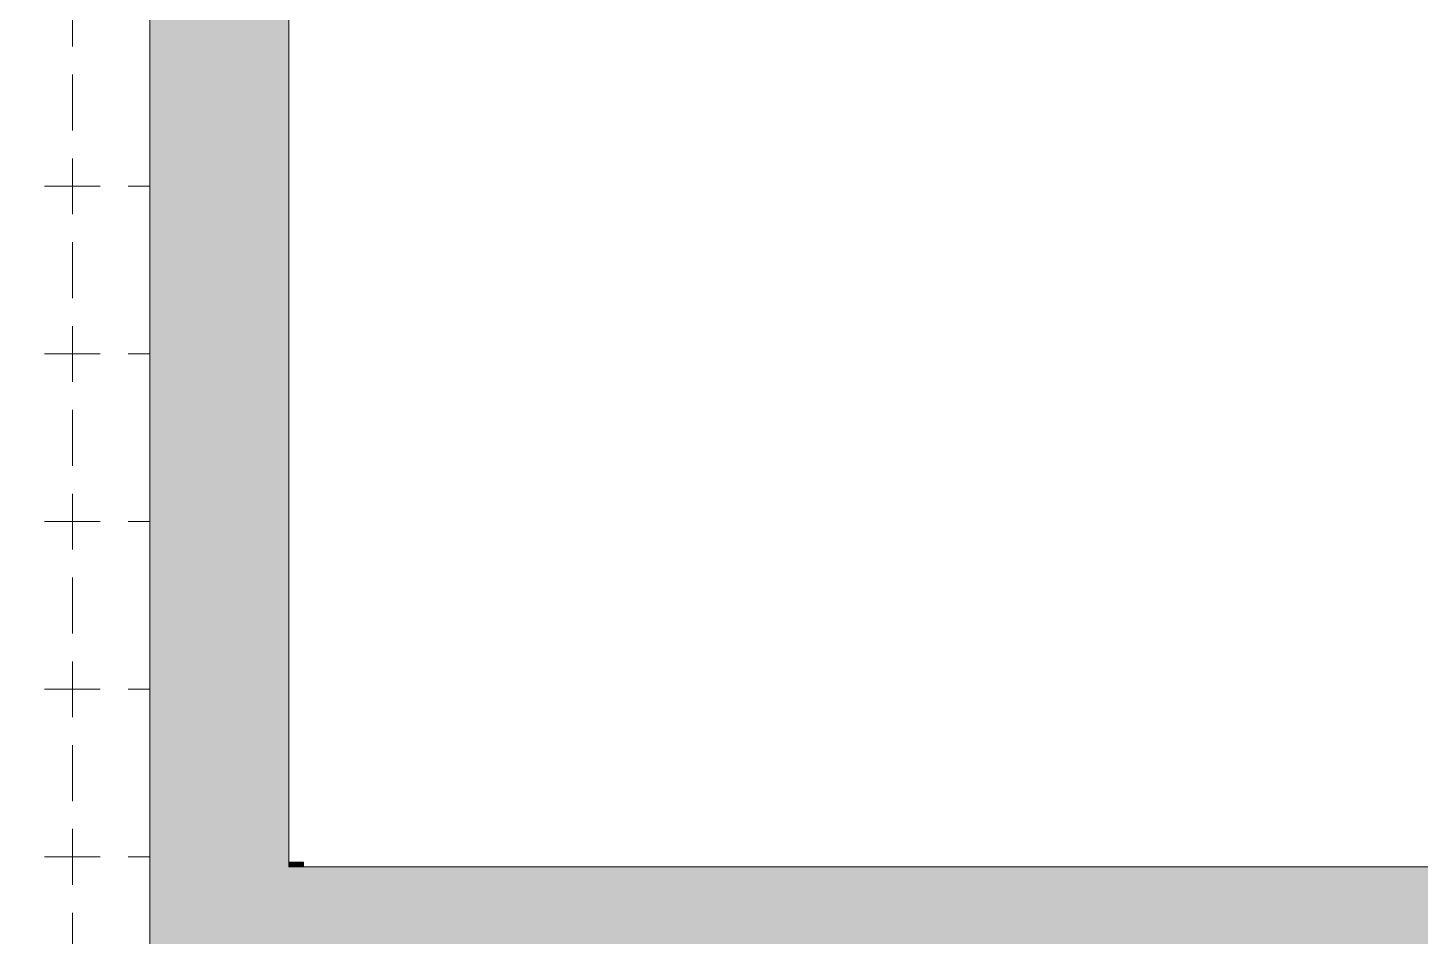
# Model space of a CAD drawing. Header units: inches. Extents: x 741 to 3125, y 9 to 2134.
# Drawn here: x 2762.2 to 2961.5, y 1092.4 to 1222.5 of the extents above; entities that cross this region are included whole.
import ezdxf

# ---------------------------------------------------------------- set-up
doc = ezdxf.new("R2010")
doc.units = ezdxf.units.IN
doc.header["$MEASUREMENT"] = 0
doc.linetypes.add('Demolished', pattern=[0.1875, 0.125, -0.0625])
for name, color, linetype, lineweight in [('A-CLNG-PATT', 13, 'Demolished', 9), ('A-WALL', 113, 'Continuous', 13), ('A-WALL-PATT', 111, 'Continuous', 13)]:
    doc.layers.add(name, color=color, linetype=linetype, lineweight=lineweight)

msp = doc.modelspace()

# ---------------------------------------------------------------- hatches: boundary and pattern name
at = {"layer": 'A-CLNG-PATT', "lineweight": 13}
h = msp.add_hatch(dxfattribs=at)
h.set_pattern_fill('FP_12', color=10, style=0, pattern_type=2)
h.set_pattern_definition([(90, (2720.593, 1199.75), (24, 24), [4, -4, 8, -4, -4]), (90, (2720.593, 1199.75), (24, 24), [-20, 4, 0]), (0, (2720.593, 1199.75), (24, -24), [4, -4, 8, -4, -4]), (0, (2720.593, 1199.75), (24, -24), [-20, 4, 0])])
h.paths.add_polyline_path([(2655.28, 969.37), (2785.9, 969.37), (2785.9, 1065.33), (2765.41, 1065.33), (2765.46, 1089.33), (2779.72, 1089.33), (2779.72, 1250.79), (2764.74, 1250.79), (2764.74, 1272.04), (2779.72, 1272.04), (2779.72, 1418), (2762.28, 1418), (2762.28, 1430.13), (2655.28, 1430.13), (2655.28, 1427.63), (2656.03, 1427.63), (2656.03, 1426), (2692.03, 1425.96), (2692.03, 1424.63), (2656.03, 1424.63), (2656.03, 1388.38), (2655.28, 1388.38), (2655.28, 1258.49), (2656.03, 1258.49), (2656.03, 1256.86), (2692.03, 1256.86), (2692.03, 1255.49), (2656.03, 1255.49), (2656.03, 1219.24), (2655.28, 1219.24), (2655.28, 1022.52)], flags=0)
h.paths.add_polyline_path([(2743.93, 1006.78), (2743.93, 1007.14), (2697.25, 1007.14), (2697.25, 1006.78), (2696.89, 1006.78), (2696.89, 1030.06), (2697.25, 1030.06), (2697.25, 1029.7), (2743.93, 1029.7), (2743.93, 1030.06), (2744.29, 1030.06), (2744.29, 1006.78)], flags=0)
h.paths.add_polyline_path([(2741.12, 1015.66), (2743.93, 1015.66), (2743.93, 1015.94), (2697.25, 1015.94), (2697.25, 1015.66), (2716.78, 1015.66)], flags=0)
h.paths.add_polyline_path([(2716.78, 1020.89), (2743.93, 1020.89), (2743.93, 1021.18), (2697.25, 1021.18), (2697.25, 1020.89)], flags=0)
h.paths.add_polyline_path([(2743.93, 1079.78), (2743.93, 1080.14), (2697.25, 1080.14), (2697.25, 1079.78), (2696.89, 1079.78), (2696.89, 1103.06), (2697.25, 1103.06), (2697.25, 1102.7), (2743.93, 1102.7), (2743.93, 1103.06), (2744.29, 1103.06), (2744.29, 1079.78)], flags=0)
h.paths.add_polyline_path([(2697.25, 1088.66), (2743.93, 1088.66), (2743.93, 1088.94), (2697.25, 1088.94)], flags=0)
h.paths.add_polyline_path([(2704.61, 1093.89), (2743.93, 1093.89), (2743.93, 1094.18), (2697.25, 1094.18), (2697.25, 1093.89)], flags=0)
h.paths.add_polyline_path([(2743.93, 1150.78), (2743.93, 1151.14), (2697.25, 1151.14), (2697.25, 1150.78), (2696.89, 1150.78), (2696.89, 1174.06), (2697.25, 1174.06), (2697.25, 1173.7), (2743.93, 1173.7), (2743.93, 1174.06), (2744.29, 1174.06), (2744.29, 1150.78)], flags=0)
h.paths.add_polyline_path([(2697.25, 1159.66), (2743.93, 1159.66), (2743.93, 1159.94), (2697.25, 1159.94)], flags=0)
h.paths.add_polyline_path([(2697.25, 1164.89), (2743.93, 1164.89), (2743.93, 1165.18), (2697.25, 1165.18)], flags=0)
h.paths.add_polyline_path([(2697.25, 1225.37), (2696.89, 1225.37), (2696.89, 1270.64), (2697.25, 1270.64), (2697.25, 1270.28), (2743.93, 1270.28), (2743.93, 1270.64), (2744.29, 1270.64), (2744.29, 1225.37), (2743.93, 1225.37), (2743.93, 1225.73), (2697.25, 1225.73)], flags=0)
h.paths.add_polyline_path([(2722.1, 1234.25), (2743.93, 1234.25), (2743.93, 1234.53), (2697.25, 1234.53), (2697.25, 1234.25), (2716.78, 1234.25)], flags=0)
h.paths.add_polyline_path([(2743.93, 1239.48), (2743.93, 1239.76), (2697.25, 1239.76), (2697.25, 1239.48), (2741.12, 1239.48)], flags=0)
h.paths.add_polyline_path([(2743.93, 1256.25), (2743.93, 1256.53), (2697.25, 1256.53), (2697.25, 1256.25), (2741.12, 1256.25)], flags=0)
h.paths.add_polyline_path([(2716.78, 1261.48), (2743.93, 1261.48), (2743.93, 1261.76), (2697.25, 1261.76), (2697.25, 1261.48), (2712.81, 1261.48)], flags=0)
h.paths.add_polyline_path([(2744.29, 1344.37), (2743.93, 1344.37), (2743.93, 1344.73), (2697.25, 1344.73), (2697.25, 1344.37), (2696.89, 1344.37), (2696.89, 1367.64), (2697.25, 1367.64), (2697.25, 1367.28), (2743.93, 1367.28), (2743.93, 1367.64), (2744.29, 1367.64), (2744.29, 1344.74)], flags=0)
h.paths.add_polyline_path([(2743.93, 1353.25), (2743.93, 1353.53), (2697.25, 1353.53), (2697.25, 1353.25), (2741.12, 1353.25)], flags=0)
h.paths.add_polyline_path([(2716.78, 1358.48), (2743.93, 1358.48), (2743.93, 1358.76), (2697.25, 1358.76), (2697.25, 1358.48)], flags=0)
h.paths.add_polyline_path([(2743.93, 1368.37), (2743.93, 1368.73), (2697.25, 1368.73), (2697.25, 1368.37), (2696.89, 1368.37), (2696.89, 1391.65), (2697.25, 1391.65), (2697.25, 1391.29), (2743.93, 1391.29), (2743.93, 1391.65), (2744.29, 1391.65), (2744.29, 1368.37)], flags=0)
h.paths.add_polyline_path([(2728.95, 1377.25), (2743.93, 1377.25), (2743.93, 1377.54), (2697.25, 1377.54), (2697.25, 1377.25), (2716.78, 1377.25)], flags=0)
h.paths.add_polyline_path([(2716.78, 1382.49), (2743.93, 1382.49), (2743.93, 1382.77), (2697.25, 1382.77), (2697.25, 1382.49), (2704.61, 1382.49)], flags=0)
at = {"layer": 'A-WALL'}
msp.add_hatch(color=250, dxfattribs=at).paths.add_polyline_path([(2801.69, 1102.35), (2801.69, 1103), (2799.6, 1103), (2799.62, 1102.35)], flags=0)
at = {"layer": 'A-WALL-PATT', "lineweight": 9}
for points in [[(2789.41, 1082.48), (2799.6, 1082.48), (2799.6, 2095.92), (2779.72, 2095.92), (2779.72, 1082.48)], [(3081.84, 1082.48), (3105.5, 1082.48), (3105.5, 1102.35), (2799.6, 1102.35), (2799.6, 1082.48), (2984.49, 1082.48)]]:
    msp.add_hatch(color=7, dxfattribs=at).paths.add_polyline_path(points, flags=0)

# ---------------------------------------------------------------- linework, layer by layer
at = {"layer": 'A-WALL', "color": 8, "lineweight": 20}
for p, q in [((2799.6, 2095.92), (2799.6, 1103)), ((2779.72, 1089.33), (2779.72, 1250.79)), ((2799.6, 1103), (2801.69, 1103)), ((2801.69, 1103), (2801.69, 1102.35)), ((2801.69, 1102.35), (3105.5, 1102.35))]:
    msp.add_line(p, q, dxfattribs=at)
at = {"layer": 'A-WALL', "lineweight": 9}
for p, q in [((2799.6, 1102.35), (2799.6, 1103)), ((2801.69, 1102.35), (2799.6, 1102.35))]:
    msp.add_line(p, q, dxfattribs=at)

doc.saveas('drawing.dxf')
